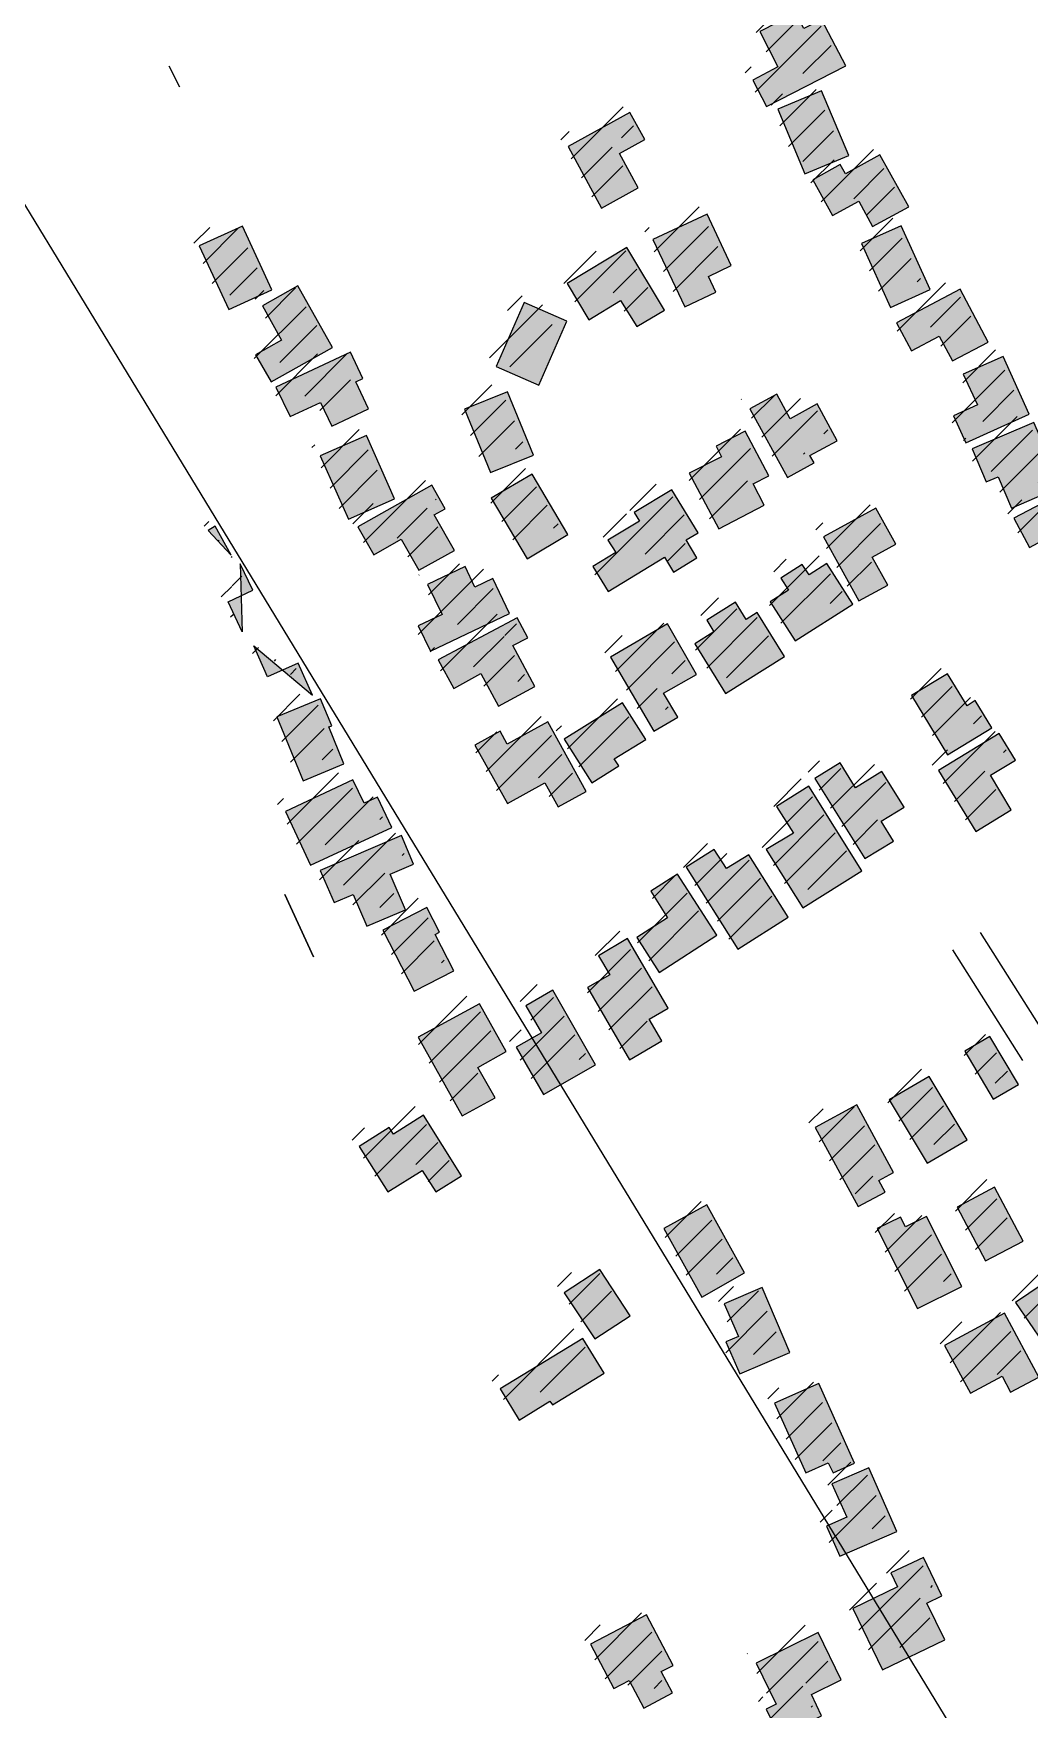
# Model space of a CAD drawing. Extents: x 6376870 to 6544053, y 1818313 to 2076828.
# Drawn here: x 6471047 to 6471811, y 1886525 to 1887808 of the extents above; entities that cross this region are included whole.
import ezdxf

# ---------------------------------------------------------------- set-up
doc = ezdxf.new("R2010")
doc.units = 21
for name, color, linetype in [('BUILDINGS', 9, 'Continuous'), ('CL_LOCAL', 4, 'Continuous'), ('PLSS_QQ', 8, 'Continuous')]:
    doc.layers.add(name, color=color, linetype=linetype)

msp = doc.modelspace()

# ---------------------------------------------------------------- hatches: boundary and pattern name
at = {"layer": 'BUILDINGS_HATCH'}
for points in [[(6471651.2, 1887818.9), (6471637.7, 1887812), (6471631.5, 1887823.7), (6471603.9, 1887809.6), (6471617.8, 1887782.6), (6471598.6, 1887772.5), (6471609.1, 1887752.4), (6471669.7, 1887783.5)], [(6471638.5, 1887700.6), (6471672.1, 1887714.7), (6471651.3, 1887764.3), (6471617.7, 1887750.2)], [(6471510.8, 1887690.1), (6471496.3, 1887716.4), (6471515.8, 1887726.9), (6471504.4, 1887747.7), (6471457, 1887721.6), (6471482.7, 1887674.5)], [(6471644.5, 1887696.2), (6471659.6, 1887668.8), (6471679.7, 1887679.7), (6471690.3, 1887660.3), (6471718.1, 1887675.5), (6471695.9, 1887715.3), (6471669.5, 1887700.8), (6471665.5, 1887707.8)], [(6471570.2, 1887610.1), (6471564.5, 1887622.2), (6471582, 1887630.5), (6471563.5, 1887669.9), (6471521.9, 1887650.4), (6471546.4, 1887598.9)], [(6471174.5, 1887645.7), (6471197, 1887596.9), (6471230, 1887612), (6471207.6, 1887660.6)], [(6471681.9, 1887647.3), (6471704.1, 1887598.4), (6471734.3, 1887612.1), (6471712.1, 1887661)], [(6471456.4, 1887616.7), (6471472.9, 1887589), (6471497.3, 1887603.8), (6471509.6, 1887583.8), (6471530.9, 1887596.4), (6471502.1, 1887644.2)], [(6471222.8, 1887599.7), (6471237.4, 1887573.4), (6471217.5, 1887562.2), (6471229.5, 1887541.4), (6471276.6, 1887567.8), (6471250.1, 1887614.9)], [(6471720, 1887565.2), (6471741.3, 1887576.4), (6471751.6, 1887557.4), (6471778.9, 1887571.9), (6471757.5, 1887612.4), (6471708.6, 1887586.7)], [(6471401.9, 1887553.2), (6471434.6, 1887538.9), (6471456, 1887587.9), (6471423.3, 1887602.3)], [(6471233.2, 1887537.4), (6471244.1, 1887514.8), (6471267.3, 1887525.6), (6471275.9, 1887507.4), (6471304, 1887520.7), (6471294.3, 1887541.5), (6471299.8, 1887544.1), (6471290.4, 1887564.1)], [(6471761.7, 1887494.8), (6471810.2, 1887516.8), (6471790.3, 1887560.9), (6471759.8, 1887547.2), (6471770.7, 1887523.9), (6471752.3, 1887515.5)], [(6471377.7, 1887520.5), (6471397.6, 1887472), (6471430.4, 1887485.3), (6471410.5, 1887533.8)], [(6471647.9, 1887524.6), (6471627.2, 1887513.1), (6471617, 1887532), (6471596.3, 1887520.8), (6471625.1, 1887468.3), (6471645.5, 1887479.5), (6471642.3, 1887485), (6471663.3, 1887496.2)], [(6471267.2, 1887484.8), (6471288.8, 1887436.3), (6471324.1, 1887451.8), (6471302.5, 1887500.3)], [(6471549.9, 1887471.4), (6471572.4, 1887428.8), (6471607.2, 1887446.9), (6471598.7, 1887463.3), (6471610.7, 1887469.4), (6471592.8, 1887503.7), (6471570.6, 1887492.1), (6471574.6, 1887484.1)], [(6471813.9, 1887510.2), (6471766.5, 1887490), (6471777.3, 1887464.8), (6471786.5, 1887468.8), (6471796.8, 1887444.7), (6471827.8, 1887458.1), (6471821.3, 1887473.8), (6471828.4, 1887477)], [(6471369.9, 1887412.3), (6471354.5, 1887439.7), (6471362.8, 1887444.1), (6471352.6, 1887462.3), (6471296, 1887430.4), (6471308.2, 1887408.9), (6471329.2, 1887420.9), (6471342.6, 1887397.1)], [(6471425.8, 1887406), (6471456.8, 1887424.4), (6471429.5, 1887470.8), (6471398.1, 1887452.3)], [(6471840.2, 1887405.6), (6471868.7, 1887420.5), (6471846.7, 1887462.4), (6471798.5, 1887437.1), (6471810.4, 1887414.5), (6471830, 1887425)], [(6471530.8, 1887407.1), (6471537.9, 1887395.7), (6471555.7, 1887406.6), (6471547.5, 1887420.5), (6471556.7, 1887425.9), (6471536.4, 1887458.7), (6471507.7, 1887441.4), (6471511.7, 1887434.8), (6471487.5, 1887420.3), (6471493.5, 1887410.8), (6471476, 1887400), (6471487.7, 1887381)], [(6471690, 1887407.2), (6471708.1, 1887417), (6471692.7, 1887444.7), (6471652.7, 1887422.7), (6471679.8, 1887373.8), (6471701.9, 1887385.7)], [(6471198.9, 1887408.6), (6471186.7, 1887430.8), (6471181.2, 1887427.6)], [(6471207.3, 1887349.9), (6471196.5, 1887372.9), (6471215.5, 1887381.9), (6471205.8, 1887402)], [(6471349.4, 1887386.2), (6471360.5, 1887363.2), (6471342.2, 1887354.5), (6471351.6, 1887335.2), (6471412.2, 1887364.1), (6471399.4, 1887390.8), (6471385.6, 1887384.2), (6471378.2, 1887399.9)], [(6471625.9, 1887382), (6471611.8, 1887372.9), (6471630.9, 1887343), (6471675.2, 1887371.2), (6471655.2, 1887402.3), (6471641.7, 1887393.6), (6471636.3, 1887401.6), (6471619.9, 1887391.1)], [(6471577.7, 1887302.7), (6471622.9, 1887331), (6471601.8, 1887364.9), (6471593.4, 1887359.5), (6471585.4, 1887372.6), (6471563.3, 1887358.9), (6471568.7, 1887350.1), (6471554.1, 1887340.7)], [(6471431.5, 1887308), (6471414.7, 1887339.4), (6471426.2, 1887345.5), (6471417.9, 1887360.8), (6471357.6, 1887328.6), (6471369.5, 1887306.7), (6471390.2, 1887318), (6471403.6, 1887293.1)], [(6471489.5, 1887330.7), (6471522.6, 1887273.8), (6471541, 1887284.7), (6471530.1, 1887302.9), (6471555.4, 1887317.4), (6471533.2, 1887356.1)], [(6471250.3, 1887326.1), (6471226.7, 1887315.6), (6471216.2, 1887339.3), (6471261.1, 1887301.6)], [(6471747.7, 1887255.9), (6471781.6, 1887276.5), (6471769, 1887297.3), (6471762.7, 1887293.4), (6471747.6, 1887317.8), (6471720, 1887301.2)], [(6471233.8, 1887285), (6471254, 1887235.8), (6471285.3, 1887248.8), (6471273.6, 1887277.2), (6471275.9, 1887277.9), (6471267.4, 1887298.7)], [(6471475.1, 1887234.3), (6471495.8, 1887247.3), (6471492.4, 1887252.8), (6471516.5, 1887267.6), (6471498.8, 1887295.7), (6471454, 1887267.8)], [(6471385.7, 1887263.3), (6471410.5, 1887218.5), (6471439.3, 1887234.4), (6471449.5, 1887216.1), (6471470.8, 1887227.7), (6471441.4, 1887281), (6471410.4, 1887264), (6471405, 1887273.8)], [(6471769.3, 1887197.2), (6471796.6, 1887213.8), (6471780.6, 1887240.1), (6471799.8, 1887251.7), (6471787.3, 1887272.1), (6471740.7, 1887243.9)], [(6471677.3, 1887230.6), (6471665.6, 1887249.6), (6471646.1, 1887237.7), (6471684.3, 1887176.4), (6471706.4, 1887189.8), (6471697, 1887205.1), (6471714.5, 1887215.6), (6471697.4, 1887243)], [(6471240.4, 1887212.5), (6471259.8, 1887171.3), (6471322.1, 1887200.2), (6471311, 1887223.5), (6471300.7, 1887218.8), (6471292.1, 1887236.7)], [(6471616.7, 1887216.3), (6471629.6, 1887195.9), (6471608.9, 1887183.2), (6471636.8, 1887138.6), (6471682.2, 1887166.9), (6471641.5, 1887231.9)], [(6471267.2, 1887167.2), (6471277.8, 1887142.8), (6471292.4, 1887148.9), (6471302.9, 1887124.5), (6471332.5, 1887137.2), (6471320.6, 1887164.5), (6471338.7, 1887172.1), (6471329.3, 1887194)], [(6471595.4, 1887179.2), (6471578.4, 1887168.7), (6471569, 1887183.3), (6471547.5, 1887169.9), (6471587.1, 1887107.1), (6471625.6, 1887131.4)], [(6471526.8, 1887089.1), (6471571.1, 1887117.8), (6471540.8, 1887164.5), (6471520.4, 1887151.4), (6471533.3, 1887131), (6471509.7, 1887115.8)], [(6471369.4, 1887090.4), (6471355.1, 1887118.1), (6471358.6, 1887119.9), (6471348.9, 1887138.9), (6471315, 1887121.6), (6471339.2, 1887074.9)], [(6471528.9, 1887036.7), (6471519.2, 1887053.5), (6471533.6, 1887061.8), (6471502.5, 1887115.1), (6471480.4, 1887102), (6471488.9, 1887087.4), (6471472, 1887077.7), (6471504.2, 1887022.2)], [(6471388, 1887016.4), (6471409.6, 1887028.7), (6471389.1, 1887065.2), (6471342.2, 1887039.5), (6471375.8, 1886979.3), (6471401.1, 1886993.1)], [(6471417.3, 1887032), (6471438.1, 1886995.8), (6471478.1, 1887018.3), (6471445.3, 1887075.6), (6471424.6, 1887063.6), (6471436.6, 1887042.8)], [(6471760.9, 1887029), (6471782.6, 1886992.1), (6471802.1, 1887003.3), (6471780.2, 1887040.2)], [(6471703.1, 1886991.7), (6471732.2, 1886943.1), (6471762.7, 1886960.9), (6471733.6, 1887009.4)], [(6471695.2, 1886929.8), (6471706.4, 1886935.9), (6471678.2, 1886987.7), (6471646.3, 1886970.4), (6471679.3, 1886909.8), (6471700, 1886921)], [(6471318.9, 1886921.2), (6471345.3, 1886937.5), (6471355.6, 1886921.1), (6471375.4, 1886933.4), (6471346.3, 1886979.8), (6471323.3, 1886965.3), (6471319.9, 1886970.4), (6471296.9, 1886955.9)], [(6471805.7, 1886883.5), (6471783.8, 1886924.7), (6471755.1, 1886909.5), (6471776.7, 1886868.3)], [(6471559.5, 1886840.6), (6471592.3, 1886859.1), (6471563.2, 1886911.3), (6471530.4, 1886893.2)], [(6471693.9, 1886893), (6471724.7, 1886831.7), (6471758.6, 1886848.7), (6471731.5, 1886902.3), (6471715.4, 1886894.4), (6471711.7, 1886901.7)], [(6471477.4, 1886808.5), (6471504.7, 1886826.3), (6471481.3, 1886861.7), (6471454, 1886843.9)], [(6471799.8, 1886836.5), (6471820.7, 1886805.9), (6471870.1, 1886839.2), (6471849.3, 1886869.9)], [(6471626.8, 1886798.2), (6471605.7, 1886847.8), (6471576.7, 1886835.5), (6471587.5, 1886810.3), (6471578, 1886806.4), (6471588.6, 1886781.9)], [(6471745.5, 1886803.6), (6471765.2, 1886767.1), (6471789.6, 1886780.1), (6471795.9, 1886767.7), (6471817.7, 1886779.3), (6471791.5, 1886828.2)], [(6471484.7, 1886782.3), (6471468.2, 1886808.9), (6471405, 1886770.2), (6471419.5, 1886746.4), (6471443.1, 1886760.9), (6471445.1, 1886758)], [(6471660, 1886705.9), (6471676.4, 1886713.5), (6471649.1, 1886774.4), (6471615.2, 1886759.2), (6471639.1, 1886706), (6471656.3, 1886713.6)], [(6471708.9, 1886661), (6471687.5, 1886709.8), (6471659.1, 1886697.5), (6471670.5, 1886672), (6471655, 1886665.1), (6471665.2, 1886642.2)], [(6471675.1, 1886602.1), (6471697.9, 1886555), (6471745.6, 1886578.2), (6471731.9, 1886606.2), (6471743.4, 1886611.7), (6471729.2, 1886641.2), (6471704.2, 1886629.3), (6471709.3, 1886618.7)], [(6471474.3, 1886574.7), (6471492.2, 1886540.8), (6471503.7, 1886546.9), (6471515.1, 1886525.8), (6471536.9, 1886537.4), (6471528.4, 1886553.8), (6471537.6, 1886558.5), (6471517.1, 1886597.2)], [(6471616.4, 1886528.7), (6471608.9, 1886525.1), (6471619.1, 1886503.9), (6471651.3, 1886519.9), (6471643.4, 1886536.3), (6471666.3, 1886547.5), (6471648.7, 1886583.6), (6471601, 1886560.1)]]:
    msp.add_hatch(color=251, dxfattribs=at).paths.add_polyline_path(points)
at = {"layer": 'BUILDINGS_SHADOW'}
h = msp.add_hatch(dxfattribs=at)
h.set_pattern_fill('ANSI31', scale=5)
h.paths.add_polyline_path([(6471644.4, 1887826.2), (6471630.9, 1887819.3), (6471624.6, 1887831), (6471597.1, 1887816.9), (6471611, 1887789.9), (6471591.8, 1887779.8), (6471602.3, 1887759.7), (6471662.9, 1887790.8)])
h = msp.add_hatch(dxfattribs=at)
h.set_pattern_fill('ANSI31', scale=5)
h.paths.add_polyline_path([(6471631.7, 1887707.9), (6471665.3, 1887722), (6471644.5, 1887771.6), (6471610.9, 1887757.5)])
h = msp.add_hatch(dxfattribs=at)
h.set_pattern_fill('ANSI31', scale=5)
h.paths.add_polyline_path([(6471504, 1887697.4), (6471489.5, 1887723.7), (6471509, 1887734.2), (6471497.6, 1887755), (6471450.2, 1887728.9), (6471475.8, 1887681.9)])
h = msp.add_hatch(dxfattribs=at)
h.set_pattern_fill('ANSI31', scale=5)
h.paths.add_polyline_path([(6471637.7, 1887703.5), (6471652.8, 1887676.1), (6471672.9, 1887687), (6471683.4, 1887667.7), (6471711.3, 1887682.9), (6471689.1, 1887722.6), (6471662.6, 1887708.2), (6471658.7, 1887715.1)])
h = msp.add_hatch(dxfattribs=at)
h.set_pattern_fill('ANSI31', scale=5)
h.paths.add_polyline_path([(6471167.7, 1887653.1), (6471190.2, 1887604.2), (6471223.2, 1887619.4), (6471200.7, 1887667.9)])
h = msp.add_hatch(dxfattribs=at)
h.set_pattern_fill('ANSI31', scale=5)
h.paths.add_polyline_path([(6471563.4, 1887617.5), (6471557.7, 1887629.5), (6471575.2, 1887637.8), (6471556.7, 1887677.2), (6471515.1, 1887657.7), (6471539.5, 1887606.2)])
h = msp.add_hatch(dxfattribs=at)
h.set_pattern_fill('ANSI31', scale=5)
h.paths.add_polyline_path([(6471675.1, 1887654.6), (6471697.3, 1887605.7), (6471727.4, 1887619.4), (6471705.2, 1887668.3)])
h = msp.add_hatch(dxfattribs=at)
h.set_pattern_fill('ANSI31', scale=5)
h.paths.add_polyline_path([(6471449.5, 1887624), (6471466.1, 1887596.3), (6471490.5, 1887611.1), (6471502.8, 1887591.1), (6471524, 1887603.7), (6471495.2, 1887651.6)])
h = msp.add_hatch(dxfattribs=at)
h.set_pattern_fill('ANSI31', scale=5)
h.paths.add_polyline_path([(6471216, 1887607), (6471230.6, 1887580.7), (6471210.7, 1887569.5), (6471222.7, 1887548.7), (6471269.8, 1887575.1), (6471243.3, 1887622.2)])
h = msp.add_hatch(dxfattribs=at)
h.set_pattern_fill('ANSI31', scale=5)
h.paths.add_polyline_path([(6471713.2, 1887572.5), (6471734.5, 1887583.7), (6471744.8, 1887564.7), (6471772.1, 1887579.2), (6471750.7, 1887619.7), (6471701.8, 1887594)])
h = msp.add_hatch(dxfattribs=at)
h.set_pattern_fill('ANSI31', scale=5)
h.paths.add_polyline_path([(6471395.1, 1887560.5), (6471427.8, 1887546.2), (6471449.2, 1887595.3), (6471416.5, 1887609.6)])
h = msp.add_hatch(dxfattribs=at)
h.set_pattern_fill('ANSI31', scale=5)
h.paths.add_polyline_path([(6471226.4, 1887544.7), (6471237.2, 1887522.1), (6471260.5, 1887532.9), (6471269, 1887514.7), (6471297.2, 1887528.1), (6471287.5, 1887548.8), (6471293, 1887551.4), (6471283.6, 1887571.4)])
h = msp.add_hatch(dxfattribs=at)
h.set_pattern_fill('ANSI31', scale=5)
h.paths.add_polyline_path([(6471754.9, 1887502.1), (6471803.4, 1887524.1), (6471783.5, 1887568.3), (6471753, 1887554.5), (6471763.9, 1887531.2), (6471745.5, 1887522.9)])
h = msp.add_hatch(dxfattribs=at)
h.set_pattern_fill('ANSI31', scale=5)
h.paths.add_polyline_path([(6471370.9, 1887527.8), (6471390.8, 1887479.3), (6471423.6, 1887492.7), (6471403.7, 1887541.2)])
h = msp.add_hatch(dxfattribs=at)
h.set_pattern_fill('ANSI31', scale=5)
h.paths.add_polyline_path([(6471641.1, 1887532), (6471620.4, 1887520.4), (6471610.2, 1887539.4), (6471589.5, 1887528.1), (6471618.2, 1887475.6), (6471638.7, 1887486.8), (6471635.5, 1887492.3), (6471656.5, 1887503.5)])
h = msp.add_hatch(dxfattribs=at)
h.set_pattern_fill('ANSI31', scale=5)
h.paths.add_polyline_path([(6471807.1, 1887517.6), (6471759.7, 1887497.3), (6471770.5, 1887472.2), (6471779.7, 1887476.1), (6471790, 1887452.1), (6471821, 1887465.4), (6471814.4, 1887481.1), (6471821.6, 1887484.4)])
h = msp.add_hatch(dxfattribs=at)
h.set_pattern_fill('ANSI31', scale=5)
h.paths.add_polyline_path([(6471260.4, 1887492.1), (6471282, 1887443.6), (6471317.3, 1887459.2), (6471295.7, 1887507.7)])
h = msp.add_hatch(dxfattribs=at)
h.set_pattern_fill('ANSI31', scale=5)
h.paths.add_polyline_path([(6471543.1, 1887478.8), (6471565.6, 1887436.1), (6471600.4, 1887454.2), (6471591.8, 1887470.6), (6471603.9, 1887476.7), (6471586, 1887511), (6471563.8, 1887499.5), (6471567.8, 1887491.4)])
h = msp.add_hatch(dxfattribs=at)
h.set_pattern_fill('ANSI31', scale=5)
h.paths.add_polyline_path([(6471419, 1887413.3), (6471450, 1887431.7), (6471422.7, 1887478.1), (6471391.3, 1887459.6)])
h = msp.add_hatch(dxfattribs=at)
h.set_pattern_fill('ANSI31', scale=5)
h.paths.add_polyline_path([(6471363.1, 1887419.7), (6471347.7, 1887447), (6471356, 1887451.4), (6471345.8, 1887469.6), (6471289.1, 1887437.8), (6471301.4, 1887416.2), (6471322.4, 1887428.2), (6471335.8, 1887404.5)])
h = msp.add_hatch(dxfattribs=at)
h.set_pattern_fill('ANSI31', scale=5)
h.paths.add_polyline_path([(6471524, 1887414.4), (6471531.1, 1887403.1), (6471548.9, 1887413.9), (6471540.6, 1887427.8), (6471549.8, 1887433.2), (6471529.6, 1887466.1), (6471500.9, 1887448.7), (6471504.8, 1887442.1), (6471480.7, 1887427.6), (6471486.7, 1887418.1), (6471469.2, 1887407.3), (6471480.9, 1887388.3)])
h = msp.add_hatch(dxfattribs=at)
h.set_pattern_fill('ANSI31', scale=5)
h.paths.add_polyline_path([(6471833.4, 1887412.9), (6471861.9, 1887427.8), (6471839.9, 1887469.7), (6471791.7, 1887444.4), (6471803.6, 1887421.8), (6471823.2, 1887432.3)])
h = msp.add_hatch(dxfattribs=at)
h.set_pattern_fill('ANSI31', scale=5)
h.paths.add_polyline_path([(6471683.1, 1887414.6), (6471701.2, 1887424.3), (6471685.9, 1887452.1), (6471645.9, 1887430), (6471673, 1887381.1), (6471695.1, 1887393)])
h = msp.add_hatch(dxfattribs=at)
h.set_pattern_fill('ANSI31', scale=5)
h.paths.add_polyline_path([(6471192.1, 1887415.9), (6471179.9, 1887438.1), (6471174.4, 1887434.9)])
h = msp.add_hatch(dxfattribs=at)
h.set_pattern_fill('ANSI31', scale=5)
h.paths.add_polyline_path([(6471200.5, 1887357.2), (6471189.7, 1887380.2), (6471208.7, 1887389.2), (6471199, 1887409.3)])
h = msp.add_hatch(dxfattribs=at)
h.set_pattern_fill('ANSI31', scale=5)
h.paths.add_polyline_path([(6471342.6, 1887393.5), (6471353.7, 1887370.5), (6471335.3, 1887361.9), (6471344.7, 1887342.5), (6471405.4, 1887371.4), (6471392.5, 1887398.1), (6471378.8, 1887391.6), (6471371.4, 1887407.3)])
h = msp.add_hatch(dxfattribs=at)
h.set_pattern_fill('ANSI31', scale=5)
h.paths.add_polyline_path([(6471619.1, 1887389.3), (6471605, 1887380.2), (6471624.1, 1887350.3), (6471668.4, 1887378.5), (6471648.4, 1887409.6), (6471634.9, 1887400.9), (6471629.5, 1887408.9), (6471613.1, 1887398.4)])
h = msp.add_hatch(dxfattribs=at)
h.set_pattern_fill('ANSI31', scale=5)
h.paths.add_polyline_path([(6471570.9, 1887310.1), (6471616.1, 1887338.3), (6471594.9, 1887372.2), (6471586.6, 1887366.8), (6471578.6, 1887380), (6471556.5, 1887366.2), (6471561.9, 1887357.4), (6471547.3, 1887348)])
h = msp.add_hatch(dxfattribs=at)
h.set_pattern_fill('ANSI31', scale=5)
h.paths.add_polyline_path([(6471424.7, 1887315.3), (6471407.9, 1887346.7), (6471419.4, 1887352.8), (6471411.1, 1887368.1), (6471350.7, 1887335.9), (6471362.7, 1887314.1), (6471383.4, 1887325.3), (6471396.8, 1887300.5)])
h = msp.add_hatch(dxfattribs=at)
h.set_pattern_fill('ANSI31', scale=5)
h.paths.add_polyline_path([(6471482.7, 1887338), (6471515.8, 1887281.1), (6471534.2, 1887292), (6471523.3, 1887310.2), (6471548.6, 1887324.7), (6471526.4, 1887363.4)])
h = msp.add_hatch(dxfattribs=at)
h.set_pattern_fill('ANSI31', scale=5)
h.paths.add_polyline_path([(6471243.5, 1887333.4), (6471219.9, 1887322.9), (6471209.4, 1887346.6), (6471254.3, 1887309)])
h = msp.add_hatch(dxfattribs=at)
h.set_pattern_fill('ANSI31', scale=5)
h.paths.add_polyline_path([(6471740.8, 1887263.2), (6471774.8, 1887283.9), (6471762.2, 1887304.7), (6471755.9, 1887300.7), (6471740.8, 1887325.1), (6471713.2, 1887308.5)])
h = msp.add_hatch(dxfattribs=at)
h.set_pattern_fill('ANSI31', scale=5)
h.paths.add_polyline_path([(6471227, 1887292.3), (6471247.2, 1887243.1), (6471278.5, 1887256.1), (6471266.8, 1887284.5), (6471269.1, 1887285.2), (6471260.6, 1887306)])
h = msp.add_hatch(dxfattribs=at)
h.set_pattern_fill('ANSI31', scale=5)
h.paths.add_polyline_path([(6471468.3, 1887241.6), (6471489, 1887254.6), (6471485.6, 1887260.1), (6471509.7, 1887274.9), (6471492, 1887303), (6471447.2, 1887275.2)])
h = msp.add_hatch(dxfattribs=at)
h.set_pattern_fill('ANSI31', scale=5)
h.paths.add_polyline_path([(6471378.9, 1887270.7), (6471403.7, 1887225.8), (6471432.4, 1887241.7), (6471442.7, 1887223.5), (6471464, 1887235), (6471434.6, 1887288.3), (6471403.6, 1887271.3), (6471398.2, 1887281.2)])
h = msp.add_hatch(dxfattribs=at)
h.set_pattern_fill('ANSI31', scale=5)
h.paths.add_polyline_path([(6471762.4, 1887204.5), (6471789.7, 1887221.2), (6471773.8, 1887247.4), (6471793, 1887259), (6471780.5, 1887279.5), (6471733.9, 1887251.2)])
h = msp.add_hatch(dxfattribs=at)
h.set_pattern_fill('ANSI31', scale=5)
h.paths.add_polyline_path([(6471670.5, 1887238), (6471658.8, 1887256.9), (6471639.3, 1887245), (6471677.5, 1887183.7), (6471699.6, 1887197.1), (6471690.2, 1887212.4), (6471707.7, 1887222.9), (6471690.6, 1887250.3)])
h = msp.add_hatch(dxfattribs=at)
h.set_pattern_fill('ANSI31', scale=5)
h.paths.add_polyline_path([(6471233.6, 1887219.8), (6471253, 1887178.6), (6471315.3, 1887207.5), (6471304.2, 1887230.9), (6471293.9, 1887226.2), (6471285.3, 1887244)])
h = msp.add_hatch(dxfattribs=at)
h.set_pattern_fill('ANSI31', scale=5)
h.paths.add_polyline_path([(6471609.9, 1887223.6), (6471622.8, 1887203.2), (6471602.1, 1887190.5), (6471630, 1887146), (6471675.4, 1887174.2), (6471634.6, 1887239.2)])
h = msp.add_hatch(dxfattribs=at)
h.set_pattern_fill('ANSI31', scale=5)
h.paths.add_polyline_path([(6471260.4, 1887174.6), (6471270.9, 1887150.1), (6471285.6, 1887156.3), (6471296.1, 1887131.8), (6471325.7, 1887144.5), (6471313.7, 1887171.8), (6471331.8, 1887179.4), (6471322.5, 1887201.3)])
h = msp.add_hatch(dxfattribs=at)
h.set_pattern_fill('ANSI31', scale=5)
h.paths.add_polyline_path([(6471588.6, 1887186.5), (6471571.6, 1887176), (6471562.2, 1887190.6), (6471540.6, 1887177.2), (6471580.3, 1887114.5), (6471618.8, 1887138.7)])
h = msp.add_hatch(dxfattribs=at)
h.set_pattern_fill('ANSI31', scale=5)
h.paths.add_polyline_path([(6471520, 1887096.5), (6471564.3, 1887125.1), (6471534, 1887171.8), (6471513.6, 1887158.8), (6471526.5, 1887138.3), (6471502.9, 1887123.1)])
h = msp.add_hatch(dxfattribs=at)
h.set_pattern_fill('ANSI31', scale=5)
h.paths.add_polyline_path([(6471362.5, 1887097.7), (6471348.3, 1887125.5), (6471351.7, 1887127.3), (6471342.1, 1887146.2), (6471308.2, 1887128.9), (6471332.4, 1887082.2)])
h = msp.add_hatch(dxfattribs=at)
h.set_pattern_fill('ANSI31', scale=5)
h.paths.add_polyline_path([(6471522.1, 1887044), (6471512.4, 1887060.8), (6471526.8, 1887069.1), (6471495.7, 1887122.4), (6471473.6, 1887109.4), (6471482.1, 1887094.8), (6471465.2, 1887085), (6471497.4, 1887029.5)])
h = msp.add_hatch(dxfattribs=at)
h.set_pattern_fill('ANSI31', scale=5)
h.paths.add_polyline_path([(6471410.5, 1887039.3), (6471431.3, 1887003.2), (6471471.3, 1887025.6), (6471438.5, 1887082.9), (6471417.8, 1887071), (6471429.8, 1887050.2)])
h = msp.add_hatch(dxfattribs=at)
h.set_pattern_fill('ANSI31', scale=5)
h.paths.add_polyline_path([(6471381.2, 1887023.7), (6471402.8, 1887036), (6471382.2, 1887072.5), (6471335.4, 1887046.8), (6471369, 1886986.6), (6471394.3, 1887000.4)])
h = msp.add_hatch(dxfattribs=at)
h.set_pattern_fill('ANSI31', scale=5)
h.paths.add_polyline_path([(6471754.1, 1887036.3), (6471775.8, 1886999.4), (6471795.3, 1887010.7), (6471773.4, 1887047.5)])
h = msp.add_hatch(dxfattribs=at)
h.set_pattern_fill('ANSI31', scale=5)
h.paths.add_polyline_path([(6471696.3, 1886999), (6471725.4, 1886950.4), (6471755.9, 1886968.2), (6471726.8, 1887016.7)])
h = msp.add_hatch(dxfattribs=at)
h.set_pattern_fill('ANSI31', scale=5)
h.paths.add_polyline_path([(6471312, 1886928.6), (6471338.5, 1886944.9), (6471348.8, 1886928.4), (6471368.6, 1886940.7), (6471339.5, 1886987.1), (6471316.5, 1886972.6), (6471313.1, 1886977.7), (6471290.1, 1886963.2)])
h = msp.add_hatch(dxfattribs=at)
h.set_pattern_fill('ANSI31', scale=5)
h.paths.add_polyline_path([(6471688.4, 1886937.1), (6471699.6, 1886943.2), (6471671.4, 1886995.1), (6471639.5, 1886977.7), (6471672.5, 1886917.1), (6471693.2, 1886928.3)])
h = msp.add_hatch(dxfattribs=at)
h.set_pattern_fill('ANSI31', scale=5)
h.paths.add_polyline_path([(6471798.9, 1886890.8), (6471777, 1886932.1), (6471748.3, 1886916.9), (6471769.9, 1886875.6)])
h = msp.add_hatch(dxfattribs=at)
h.set_pattern_fill('ANSI31', scale=5)
h.paths.add_polyline_path([(6471552.7, 1886848), (6471585.5, 1886866.4), (6471556.4, 1886918.6), (6471523.6, 1886900.5)])
h = msp.add_hatch(dxfattribs=at)
h.set_pattern_fill('ANSI31', scale=5)
h.paths.add_polyline_path([(6471687.1, 1886900.3), (6471717.9, 1886839), (6471751.8, 1886856), (6471724.7, 1886909.7), (6471708.6, 1886901.7), (6471704.9, 1886909)])
h = msp.add_hatch(dxfattribs=at)
h.set_pattern_fill('ANSI31', scale=5)
h.paths.add_polyline_path([(6471793, 1886843.9), (6471813.9, 1886813.2), (6471863.3, 1886846.5), (6471842.5, 1886877.2)])
h = msp.add_hatch(dxfattribs=at)
h.set_pattern_fill('ANSI31', scale=5)
h.paths.add_polyline_path([(6471470.6, 1886815.8), (6471497.9, 1886833.6), (6471474.5, 1886869), (6471447.2, 1886851.2)])
h = msp.add_hatch(dxfattribs=at)
h.set_pattern_fill('ANSI31', scale=5)
h.paths.add_polyline_path([(6471619.9, 1886805.5), (6471598.9, 1886855.1), (6471569.9, 1886842.8), (6471580.7, 1886817.6), (6471571.2, 1886813.7), (6471581.7, 1886789.2)])
h = msp.add_hatch(dxfattribs=at)
h.set_pattern_fill('ANSI31', scale=5)
h.paths.add_polyline_path([(6471738.7, 1886810.9), (6471758.4, 1886774.4), (6471782.8, 1886787.4), (6471789.1, 1886775), (6471810.9, 1886786.6), (6471784.7, 1886835.5)])
h = msp.add_hatch(dxfattribs=at)
h.set_pattern_fill('ANSI31', scale=5)
h.paths.add_polyline_path([(6471477.9, 1886789.6), (6471461.4, 1886816.2), (6471398.1, 1886777.5), (6471412.7, 1886753.8), (6471436.3, 1886768.3), (6471438.3, 1886765.3)])
h = msp.add_hatch(dxfattribs=at)
h.set_pattern_fill('ANSI31', scale=5)
h.paths.add_polyline_path([(6471653.2, 1886713.2), (6471669.6, 1886720.8), (6471642.2, 1886781.7), (6471608.3, 1886766.6), (6471632.3, 1886713.3), (6471649.5, 1886720.9)])
h = msp.add_hatch(dxfattribs=at)
h.set_pattern_fill('ANSI31', scale=5)
h.paths.add_polyline_path([(6471702.1, 1886668.3), (6471680.7, 1886717.1), (6471652.3, 1886704.9), (6471663.7, 1886679.3), (6471648.2, 1886672.5), (6471658.4, 1886649.5)])
h = msp.add_hatch(dxfattribs=at)
h.set_pattern_fill('ANSI31', scale=5)
h.paths.add_polyline_path([(6471668.3, 1886609.4), (6471691.1, 1886562.3), (6471738.8, 1886585.5), (6471725.1, 1886613.6), (6471736.6, 1886619), (6471722.4, 1886648.5), (6471697.4, 1886636.6), (6471702.5, 1886626)])
h = msp.add_hatch(dxfattribs=at)
h.set_pattern_fill('ANSI31', scale=5)
h.paths.add_polyline_path([(6471467.4, 1886582), (6471485.4, 1886548.1), (6471496.9, 1886554.3), (6471508.3, 1886533.1), (6471530.1, 1886544.7), (6471521.6, 1886561.1), (6471530.8, 1886565.8), (6471510.3, 1886604.5)])
h = msp.add_hatch(dxfattribs=at)
h.set_pattern_fill('ANSI31', scale=5)
h.paths.add_polyline_path([(6471609.6, 1886536), (6471602.1, 1886532.4), (6471612.3, 1886511.3), (6471644.5, 1886527.2), (6471636.5, 1886543.6), (6471659.5, 1886554.8), (6471641.9, 1886590.9), (6471594.2, 1886567.4)])

# ---------------------------------------------------------------- linework, layer by layer
at = {"layer": 'BUILDINGS'}
for points in [[(6471651.2, 1887818.9), (6471637.7, 1887812), (6471631.5, 1887823.7), (6471603.9, 1887809.6), (6471617.8, 1887782.6), (6471598.6, 1887772.5), (6471609.1, 1887752.4), (6471669.7, 1887783.5), (6471651.2, 1887818.9)], [(6471159.2, 1887767.4), (6471151.5, 1887783.1)], [(6471638.5, 1887700.6), (6471672.1, 1887714.7), (6471651.3, 1887764.3), (6471617.7, 1887750.2), (6471638.5, 1887700.6)], [(6471510.8, 1887690.1), (6471496.3, 1887716.4), (6471515.8, 1887726.9), (6471504.4, 1887747.7), (6471457, 1887721.6), (6471482.7, 1887674.5), (6471510.8, 1887690.1)], [(6471644.5, 1887696.2), (6471659.6, 1887668.8), (6471679.7, 1887679.7), (6471690.3, 1887660.3), (6471718.1, 1887675.5), (6471695.9, 1887715.3), (6471669.5, 1887700.8), (6471665.5, 1887707.8), (6471644.5, 1887696.2)], [(6471570.2, 1887610.1), (6471564.5, 1887622.2), (6471582, 1887630.5), (6471563.5, 1887669.9), (6471521.9, 1887650.4), (6471546.4, 1887598.9), (6471570.2, 1887610.1)], [(6471174.5, 1887645.7), (6471197, 1887596.9), (6471230, 1887612), (6471207.6, 1887660.6), (6471174.5, 1887645.7)], [(6471681.9, 1887647.3), (6471704.1, 1887598.4), (6471734.3, 1887612.1), (6471712.1, 1887661), (6471681.9, 1887647.3)], [(6471456.4, 1887616.7), (6471472.9, 1887589), (6471497.3, 1887603.8), (6471509.6, 1887583.8), (6471530.9, 1887596.4), (6471502.1, 1887644.2), (6471456.4, 1887616.7)], [(6471222.8, 1887599.7), (6471237.4, 1887573.4), (6471217.5, 1887562.2), (6471229.5, 1887541.4), (6471276.6, 1887567.8), (6471250.1, 1887614.9), (6471222.8, 1887599.7)], [(6471720, 1887565.2), (6471741.3, 1887576.4), (6471751.6, 1887557.4), (6471778.9, 1887571.9), (6471757.5, 1887612.4), (6471708.6, 1887586.7), (6471720, 1887565.2)], [(6471401.9, 1887553.2), (6471434.6, 1887538.9), (6471456, 1887587.9), (6471423.3, 1887602.3), (6471401.9, 1887553.2)], [(6471233.2, 1887537.4), (6471244.1, 1887514.8), (6471267.3, 1887525.6), (6471275.9, 1887507.4), (6471304, 1887520.7), (6471294.3, 1887541.5), (6471299.8, 1887544.1), (6471290.4, 1887564.1), (6471233.2, 1887537.4)], [(6471761.7, 1887494.8), (6471810.2, 1887516.8), (6471790.3, 1887560.9), (6471759.8, 1887547.2), (6471770.7, 1887523.9), (6471752.3, 1887515.5), (6471761.7, 1887494.8)], [(6471377.7, 1887520.5), (6471397.6, 1887472), (6471430.4, 1887485.3), (6471410.5, 1887533.8), (6471377.7, 1887520.5)], [(6471647.9, 1887524.6), (6471627.2, 1887513.1), (6471617, 1887532), (6471596.3, 1887520.8), (6471625.1, 1887468.3), (6471645.5, 1887479.5), (6471642.3, 1887485), (6471663.3, 1887496.2), (6471647.9, 1887524.6)], [(6471267.2, 1887484.8), (6471288.8, 1887436.3), (6471324.1, 1887451.8), (6471302.5, 1887500.3), (6471267.2, 1887484.8)], [(6471549.9, 1887471.4), (6471572.4, 1887428.8), (6471607.2, 1887446.9), (6471598.7, 1887463.3), (6471610.7, 1887469.4), (6471592.8, 1887503.7), (6471570.6, 1887492.1), (6471574.6, 1887484.1), (6471549.9, 1887471.4)], [(6471813.9, 1887510.2), (6471766.5, 1887490), (6471777.3, 1887464.8), (6471786.5, 1887468.8), (6471796.8, 1887444.7), (6471827.8, 1887458.1), (6471821.3, 1887473.8), (6471828.4, 1887477), (6471813.9, 1887510.2)], [(6471369.9, 1887412.3), (6471354.5, 1887439.7), (6471362.8, 1887444.1), (6471352.6, 1887462.3), (6471296, 1887430.4), (6471308.2, 1887408.9), (6471329.2, 1887420.9), (6471342.6, 1887397.1), (6471369.9, 1887412.3)], [(6471425.8, 1887406), (6471456.8, 1887424.4), (6471429.5, 1887470.8), (6471398.1, 1887452.3), (6471425.8, 1887406)], [(6471840.2, 1887405.6), (6471868.7, 1887420.5), (6471846.7, 1887462.4), (6471798.5, 1887437.1), (6471810.4, 1887414.5), (6471830, 1887425), (6471840.2, 1887405.6)], [(6471530.8, 1887407.1), (6471537.9, 1887395.7), (6471555.7, 1887406.6), (6471547.5, 1887420.5), (6471556.7, 1887425.9), (6471536.4, 1887458.7), (6471507.7, 1887441.4), (6471511.7, 1887434.8), (6471487.5, 1887420.3), (6471493.5, 1887410.8), (6471476, 1887400), (6471487.7, 1887381), (6471530.8, 1887407.1)], [(6471690, 1887407.2), (6471708.1, 1887417), (6471692.7, 1887444.7), (6471652.7, 1887422.7), (6471679.8, 1887373.8), (6471701.9, 1887385.7), (6471690, 1887407.2)], [(6471198.9, 1887408.6), (6471186.7, 1887430.8), (6471181.2, 1887427.6)], [(6471207.3, 1887349.9), (6471196.5, 1887372.9), (6471215.5, 1887381.9), (6471205.8, 1887402)], [(6471349.4, 1887386.2), (6471360.5, 1887363.2), (6471342.2, 1887354.5), (6471351.6, 1887335.2), (6471412.2, 1887364.1), (6471399.4, 1887390.8), (6471385.6, 1887384.2), (6471378.2, 1887399.9), (6471349.4, 1887386.2)], [(6471625.9, 1887382), (6471611.8, 1887372.9), (6471630.9, 1887343), (6471675.2, 1887371.2), (6471655.2, 1887402.3), (6471641.7, 1887393.6), (6471636.3, 1887401.6), (6471619.9, 1887391.1), (6471625.9, 1887382)], [(6471577.7, 1887302.7), (6471622.9, 1887331), (6471601.8, 1887364.9), (6471593.4, 1887359.5), (6471585.4, 1887372.6), (6471563.3, 1887358.9), (6471568.7, 1887350.1), (6471554.1, 1887340.7), (6471577.7, 1887302.7)], [(6471431.5, 1887308), (6471414.7, 1887339.4), (6471426.2, 1887345.5), (6471417.9, 1887360.8), (6471357.6, 1887328.6), (6471369.5, 1887306.7), (6471390.2, 1887318), (6471403.6, 1887293.1), (6471431.5, 1887308)], [(6471489.5, 1887330.7), (6471522.6, 1887273.8), (6471541, 1887284.7), (6471530.1, 1887302.9), (6471555.4, 1887317.4), (6471533.2, 1887356.1), (6471489.5, 1887330.7)], [(6471250.3, 1887326.1), (6471226.7, 1887315.6), (6471216.2, 1887339.3), (6471261.1, 1887301.6), (6471250.3, 1887326.1)], [(6471747.7, 1887255.9), (6471781.6, 1887276.5), (6471769, 1887297.3), (6471762.7, 1887293.4), (6471747.6, 1887317.8), (6471720, 1887301.2), (6471747.7, 1887255.9)], [(6471233.8, 1887285), (6471254, 1887235.8), (6471285.3, 1887248.8), (6471273.6, 1887277.2), (6471275.9, 1887277.9), (6471267.4, 1887298.7), (6471233.8, 1887285)], [(6471475.1, 1887234.3), (6471495.8, 1887247.3), (6471492.4, 1887252.8), (6471516.5, 1887267.6), (6471498.8, 1887295.7), (6471454, 1887267.8), (6471475.1, 1887234.3)], [(6471385.7, 1887263.3), (6471410.5, 1887218.5), (6471439.3, 1887234.4), (6471449.5, 1887216.1), (6471470.8, 1887227.7), (6471441.4, 1887281), (6471410.4, 1887264), (6471405, 1887273.8), (6471385.7, 1887263.3)], [(6471769.3, 1887197.2), (6471796.6, 1887213.8), (6471780.6, 1887240.1), (6471799.8, 1887251.7), (6471787.3, 1887272.1), (6471740.7, 1887243.9), (6471769.3, 1887197.2)], [(6471677.3, 1887230.6), (6471665.6, 1887249.6), (6471646.1, 1887237.7), (6471684.3, 1887176.4), (6471706.4, 1887189.8), (6471697, 1887205.1), (6471714.5, 1887215.6), (6471697.4, 1887243), (6471677.3, 1887230.6)], [(6471240.4, 1887212.5), (6471259.8, 1887171.3), (6471322.1, 1887200.2), (6471311, 1887223.5), (6471300.7, 1887218.8), (6471292.1, 1887236.7), (6471240.4, 1887212.5)], [(6471616.7, 1887216.3), (6471629.6, 1887195.9), (6471608.9, 1887183.2), (6471636.8, 1887138.6), (6471682.2, 1887166.9), (6471641.5, 1887231.9), (6471616.7, 1887216.3)], [(6471267.2, 1887167.2), (6471277.8, 1887142.8), (6471292.4, 1887148.9), (6471302.9, 1887124.5), (6471332.5, 1887137.2), (6471320.6, 1887164.5), (6471338.7, 1887172.1), (6471329.3, 1887194), (6471267.2, 1887167.2)], [(6471595.4, 1887179.2), (6471578.4, 1887168.7), (6471569, 1887183.3), (6471547.5, 1887169.9), (6471587.1, 1887107.1), (6471625.6, 1887131.4), (6471595.4, 1887179.2)], [(6471526.8, 1887089.1), (6471571.1, 1887117.8), (6471540.8, 1887164.5), (6471520.4, 1887151.4), (6471533.3, 1887131), (6471509.7, 1887115.8), (6471526.8, 1887089.1)], [(6471262.1, 1887101), (6471239.9, 1887148.8)], [(6471369.4, 1887090.4), (6471355.1, 1887118.1), (6471358.6, 1887119.9), (6471348.9, 1887138.9), (6471315, 1887121.6), (6471339.2, 1887074.9), (6471369.4, 1887090.4)], [(6471528.9, 1887036.7), (6471519.2, 1887053.5), (6471533.6, 1887061.8), (6471502.5, 1887115.1), (6471480.4, 1887102), (6471488.9, 1887087.4), (6471472, 1887077.7), (6471504.2, 1887022.2), (6471528.9, 1887036.7)], [(6471388, 1887016.4), (6471409.6, 1887028.7), (6471389.1, 1887065.2), (6471342.2, 1887039.5), (6471375.8, 1886979.3), (6471401.1, 1886993.1), (6471388, 1887016.4)], [(6471417.3, 1887032), (6471438.1, 1886995.8), (6471478.1, 1887018.3), (6471445.3, 1887075.6), (6471424.6, 1887063.6), (6471436.6, 1887042.8), (6471417.3, 1887032)], [(6471760.9, 1887029), (6471782.6, 1886992.1), (6471802.1, 1887003.3), (6471780.2, 1887040.2), (6471760.9, 1887029)], [(6471703.1, 1886991.7), (6471732.2, 1886943.1), (6471762.7, 1886960.9), (6471733.6, 1887009.4), (6471703.1, 1886991.7)], [(6471695.2, 1886929.8), (6471706.4, 1886935.9), (6471678.2, 1886987.7), (6471646.3, 1886970.4), (6471679.3, 1886909.8), (6471700, 1886921), (6471695.2, 1886929.8)], [(6471318.9, 1886921.2), (6471345.3, 1886937.5), (6471355.6, 1886921.1), (6471375.4, 1886933.4), (6471346.3, 1886979.8), (6471323.3, 1886965.3), (6471319.9, 1886970.4), (6471296.9, 1886955.9), (6471318.9, 1886921.2)], [(6471805.7, 1886883.5), (6471783.8, 1886924.7), (6471755.1, 1886909.5), (6471776.7, 1886868.3), (6471805.7, 1886883.5)], [(6471559.5, 1886840.6), (6471592.3, 1886859.1), (6471563.2, 1886911.3), (6471530.4, 1886893.2), (6471559.5, 1886840.6)], [(6471693.9, 1886893), (6471724.7, 1886831.7), (6471758.6, 1886848.7), (6471731.5, 1886902.3), (6471715.4, 1886894.4), (6471711.7, 1886901.7), (6471693.9, 1886893)], [(6471477.4, 1886808.5), (6471504.7, 1886826.3), (6471481.3, 1886861.7), (6471454, 1886843.9), (6471477.4, 1886808.5)], [(6471799.8, 1886836.5), (6471820.7, 1886805.9), (6471870.1, 1886839.2), (6471849.3, 1886869.9), (6471799.8, 1886836.5)], [(6471626.8, 1886798.2), (6471605.7, 1886847.8), (6471576.7, 1886835.5), (6471587.5, 1886810.3), (6471578, 1886806.4), (6471588.6, 1886781.9), (6471626.8, 1886798.2)], [(6471745.5, 1886803.6), (6471765.2, 1886767.1), (6471789.6, 1886780.1), (6471795.9, 1886767.7), (6471817.7, 1886779.3), (6471791.5, 1886828.2), (6471745.5, 1886803.6)], [(6471484.7, 1886782.3), (6471468.2, 1886808.9), (6471405, 1886770.2), (6471419.5, 1886746.4), (6471443.1, 1886760.9), (6471445.1, 1886758), (6471484.7, 1886782.3)], [(6471660, 1886705.9), (6471676.4, 1886713.5), (6471649.1, 1886774.4), (6471615.2, 1886759.2), (6471639.1, 1886706), (6471656.3, 1886713.6), (6471660, 1886705.9)], [(6471708.9, 1886661), (6471687.5, 1886709.8), (6471659.1, 1886697.5), (6471670.5, 1886672), (6471655, 1886665.1), (6471665.2, 1886642.2), (6471708.9, 1886661)], [(6471675.1, 1886602.1), (6471697.9, 1886555), (6471745.6, 1886578.2), (6471731.9, 1886606.2), (6471743.4, 1886611.7), (6471729.2, 1886641.2), (6471704.2, 1886629.3), (6471709.3, 1886618.7), (6471675.1, 1886602.1)], [(6471474.3, 1886574.7), (6471492.2, 1886540.8), (6471503.7, 1886546.9), (6471515.1, 1886525.8), (6471536.9, 1886537.4), (6471528.4, 1886553.8), (6471537.6, 1886558.5), (6471517.1, 1886597.2), (6471474.3, 1886574.7)], [(6471616.4, 1886528.7), (6471608.9, 1886525.1), (6471619.1, 1886503.9), (6471651.3, 1886519.9), (6471643.4, 1886536.3), (6471666.3, 1886547.5), (6471648.7, 1886583.6), (6471601, 1886560.1), (6471616.4, 1886528.7)]]:
    msp.add_lwpolyline(points, close=True, dxfattribs=at)
at = {"layer": 'CL_LOCAL'}
for points in [[(6471772.7, 1887119.8), (6471889, 1886936.1)], [(6471751.5, 1887106.4), (6471805.2, 1887021.7)]]:
    msp.add_lwpolyline(points, dxfattribs=at)
at = {"layer": 'PLSS_QQ'}
msp.add_lwpolyline([(6467439.9, 1895884.7), (6469200, 1891620.3), (6468754.9, 1891438.3), (6470426.7, 1888684.5), (6473219.8, 1884100.4), (6473484.2, 1883665.9), (6474725.6, 1881631.6), (6475817.4, 1879841.2), (6476861.9, 1880070.2), (6477704.7, 1880255.4), (6478882.9, 1880515.1)], dxfattribs=at)

doc.saveas('drawing.dxf')
